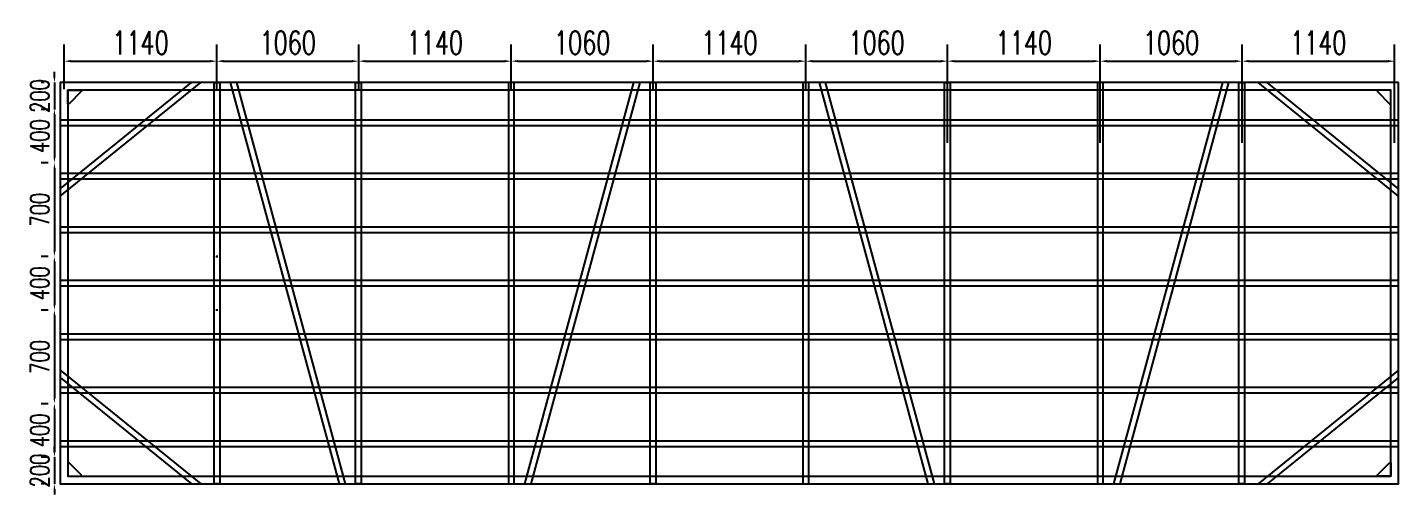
# Model space of a CAD drawing. Header units: millimetres. Extents: x -1690391 to -1305911, y 1095385 to 1536160.
# Drawn here: x -1477561 to -1467316, y 1173614 to 1177107 of the extents above; entities that cross this region are included whole.
import ezdxf

# ---------------------------------------------------------------- set-up
doc = ezdxf.new("R2010")
doc.units = ezdxf.units.MM
doc.header["$LTSCALE"] = 10
doc.layers.get('DEFPOINTS').update_dxf_attribs({"linetype": 'CONTINUOUS'})
for name, color, linetype in [('PUB_DIM', 3, 'CONTINUOUS'), ('W-STEEL_FRAME钢架', 3, 'CONTINUOUS'), ('W-STEEL_KEEL钢龙骨', 5, 'CONTINUOUS')]:
    doc.layers.add(name, color=color, linetype=linetype)
doc.styles.add('STANDARD_T3', font='simplex.shx', dxfattribs={"width": 0.7, "bigfont": 'gbcbig.shx'})
doc.dimstyles.new('W&&40', dxfattribs={"dimtxt": 140, "dimasz": 40, "dimexe": 100, "dimexo": 120, "dimgap": 40, "dimtad": 1, "dimdec": 0, "dimzin": 0, "dimdsep": 46, "dimtxsty": 'STANDARD_T3', "dimcen": 0.09, "dimclrd": 1, "dimclre": 1, "dimclrt": 7, "dimazin": 2, "dimtfac": 1, "dimtdec": 0, "dimtix": 1, "dimtmove": 2, "dimatfit": 3, "dimfxl": 100, "dimtolj": 1, "dimtzin": 0, "dimarcsym": 0})
doc.dimstyles.new('W&&50', dxfattribs={"dimtxt": 175, "dimasz": 50, "dimexe": 125, "dimexo": 150, "dimgap": 50, "dimtad": 1, "dimdec": 0, "dimzin": 0, "dimdsep": 46, "dimtxsty": 'STANDARD_T3', "dimcen": 0.09, "dimclrd": 1, "dimclre": 1, "dimclrt": 7, "dimazin": 2, "dimtfac": 1, "dimtdec": 0, "dimtix": 1, "dimtmove": 2, "dimatfit": 3, "dimfxl": 100, "dimtolj": 1, "dimtzin": 0, "dimarcsym": 0})

# ---------------------------------------------------------------- blocks, each defined once
blk = doc.blocks.new('*U190')
at = {"layer": 'W-STEEL_KEEL钢龙骨'}
blk.add_lwpolyline([(-5000, -20), (5000, -20), (5000, 20), (-5000, 20)], close=True, dxfattribs=at)
blk = doc.blocks.new('*U191')
at = {"layer": 'W-STEEL_KEEL钢龙骨', "color": 0, "linetype": 'ByBlock', "lineweight": -2, "transparency": 16777216}
for p in [(0, 2400), (0, 2000), (0, 1600), (0, 1200), (0, 800), (0, 400), (0, 0)]:
    blk.add_blockref('*U190', p, dxfattribs=at)
blk = doc.blocks.new('*D237')
at = {"layer": 'DEFPOINTS', "color": 0, "transparency": 16777216}
for p in [(-1476146, 1176854), (-1477286, 1176494), (-1476146, 1176494)]:
    blk.add_point(p, dxfattribs=at)
at = {"layer": 'W-STEEL_FRAME钢架', "color": 1, "lineweight": -2, "transparency": 16777216}
for p, q in [((-1477286, 1176644), (-1477286, 1176979)), ((-1476146, 1176644), (-1476146, 1176979)), ((-1477236, 1176854), (-1476196, 1176854))]:
    blk.add_line(p, q, dxfattribs=at)
at = {"layer": 'W-STEEL_FRAME钢架', "color": 1, "transparency": 16777216}
for points in [[(-1477236, 1176863), (-1477236, 1176846), (-1477286, 1176854)], [(-1476196, 1176863), (-1476196, 1176846), (-1476146, 1176854)]]:
    blk.add_solid(points, dxfattribs=at)
at = {"layer": 'W-STEEL_FRAME钢架', "color": 7, "transparency": 16777216, "insert": (-1476716, 1176992), "char_height": 175, "attachment_point": 5, "style": 'STANDARD_T3'}
blk.add_mtext('\\A1;1140', dxfattribs=at)
blk = doc.blocks.new('*D238')
at = {"layer": 'DEFPOINTS', "color": 0, "transparency": 16777216}
for p in [(-1475086, 1176854), (-1476146, 1176494), (-1475086, 1176494)]:
    blk.add_point(p, dxfattribs=at)
at = {"layer": 'W-STEEL_FRAME钢架', "color": 1, "lineweight": -2, "transparency": 16777216}
for p, q in [((-1476146, 1176644), (-1476146, 1176979)), ((-1475086, 1176644), (-1475086, 1176979)), ((-1476096, 1176854), (-1475136, 1176854))]:
    blk.add_line(p, q, dxfattribs=at)
at = {"layer": 'W-STEEL_FRAME钢架', "color": 1, "transparency": 16777216}
for points in [[(-1476096, 1176863), (-1476096, 1176846), (-1476146, 1176854)], [(-1475136, 1176863), (-1475136, 1176846), (-1475086, 1176854)]]:
    blk.add_solid(points, dxfattribs=at)
at = {"layer": 'W-STEEL_FRAME钢架', "color": 7, "transparency": 16777216, "insert": (-1475616, 1176992), "char_height": 175, "attachment_point": 5, "style": 'STANDARD_T3'}
blk.add_mtext('\\A1;1060', dxfattribs=at)
blk = doc.blocks.new('*D239')
at = {"layer": 'DEFPOINTS', "color": 0, "transparency": 16777216}
for p in [(-1473946, 1176854), (-1475086, 1176494), (-1473946, 1176494)]:
    blk.add_point(p, dxfattribs=at)
at = {"layer": 'W-STEEL_FRAME钢架', "color": 1, "lineweight": -2, "transparency": 16777216}
for p, q in [((-1475086, 1176644), (-1475086, 1176979)), ((-1473946, 1176644), (-1473946, 1176979)), ((-1475036, 1176854), (-1473996, 1176854))]:
    blk.add_line(p, q, dxfattribs=at)
at = {"layer": 'W-STEEL_FRAME钢架', "color": 1, "transparency": 16777216}
for points in [[(-1475036, 1176863), (-1475036, 1176846), (-1475086, 1176854)], [(-1473996, 1176863), (-1473996, 1176846), (-1473946, 1176854)]]:
    blk.add_solid(points, dxfattribs=at)
at = {"layer": 'W-STEEL_FRAME钢架', "color": 7, "transparency": 16777216, "insert": (-1474516, 1176992), "char_height": 175, "attachment_point": 5, "style": 'STANDARD_T3'}
blk.add_mtext('\\A1;1140', dxfattribs=at)
blk = doc.blocks.new('*D240')
at = {"layer": 'DEFPOINTS', "color": 0, "transparency": 16777216}
for p in [(-1472886, 1176854), (-1473946, 1176494), (-1472886, 1176494)]:
    blk.add_point(p, dxfattribs=at)
at = {"layer": 'W-STEEL_FRAME钢架', "color": 1, "lineweight": -2, "transparency": 16777216}
for p, q in [((-1473946, 1176644), (-1473946, 1176979)), ((-1472886, 1176644), (-1472886, 1176979)), ((-1473896, 1176854), (-1472936, 1176854))]:
    blk.add_line(p, q, dxfattribs=at)
at = {"layer": 'W-STEEL_FRAME钢架', "color": 1, "transparency": 16777216}
for points in [[(-1473896, 1176863), (-1473896, 1176846), (-1473946, 1176854)], [(-1472936, 1176863), (-1472936, 1176846), (-1472886, 1176854)]]:
    blk.add_solid(points, dxfattribs=at)
at = {"layer": 'W-STEEL_FRAME钢架', "color": 7, "transparency": 16777216, "insert": (-1473416, 1176992), "char_height": 175, "attachment_point": 5, "style": 'STANDARD_T3'}
blk.add_mtext('\\A1;1060', dxfattribs=at)
blk = doc.blocks.new('*D241')
at = {"layer": 'DEFPOINTS', "color": 0, "transparency": 16777216}
for p in [(-1471746, 1176854), (-1472886, 1176494), (-1471746, 1176494)]:
    blk.add_point(p, dxfattribs=at)
at = {"layer": 'W-STEEL_FRAME钢架', "color": 1, "lineweight": -2, "transparency": 16777216}
for p, q in [((-1472886, 1176644), (-1472886, 1176979)), ((-1471746, 1176644), (-1471746, 1176979)), ((-1472836, 1176854), (-1471796, 1176854))]:
    blk.add_line(p, q, dxfattribs=at)
at = {"layer": 'W-STEEL_FRAME钢架', "color": 1, "transparency": 16777216}
for points in [[(-1472836, 1176863), (-1472836, 1176846), (-1472886, 1176854)], [(-1471796, 1176863), (-1471796, 1176846), (-1471746, 1176854)]]:
    blk.add_solid(points, dxfattribs=at)
at = {"layer": 'W-STEEL_FRAME钢架', "color": 7, "transparency": 16777216, "insert": (-1472316, 1176992), "char_height": 175, "attachment_point": 5, "style": 'STANDARD_T3'}
blk.add_mtext('\\A1;1140', dxfattribs=at)
blk = doc.blocks.new('*D242')
at = {"layer": 'DEFPOINTS', "color": 0, "transparency": 16777216}
for p in [(-1470686, 1176854), (-1471746, 1176494), (-1470686, 1176094)]:
    blk.add_point(p, dxfattribs=at)
at = {"layer": 'W-STEEL_FRAME钢架', "color": 1, "lineweight": -2, "transparency": 16777216}
for p, q in [((-1471746, 1176644), (-1471746, 1176979)), ((-1470686, 1176244), (-1470686, 1176979)), ((-1471696, 1176854), (-1470736, 1176854))]:
    blk.add_line(p, q, dxfattribs=at)
at = {"layer": 'W-STEEL_FRAME钢架', "color": 1, "transparency": 16777216}
for points in [[(-1471696, 1176863), (-1471696, 1176846), (-1471746, 1176854)], [(-1470736, 1176863), (-1470736, 1176846), (-1470686, 1176854)]]:
    blk.add_solid(points, dxfattribs=at)
at = {"layer": 'W-STEEL_FRAME钢架', "color": 7, "transparency": 16777216, "insert": (-1471216, 1176992), "char_height": 175, "attachment_point": 5, "style": 'STANDARD_T3'}
blk.add_mtext('\\A1;1060', dxfattribs=at)
blk = doc.blocks.new('*D243')
at = {"layer": 'DEFPOINTS', "color": 0, "transparency": 16777216}
for p in [(-1469546, 1176854), (-1470686, 1176094), (-1469546, 1176094)]:
    blk.add_point(p, dxfattribs=at)
at = {"layer": 'W-STEEL_FRAME钢架', "color": 1, "lineweight": -2, "transparency": 16777216}
for p, q in [((-1470686, 1176244), (-1470686, 1176979)), ((-1469546, 1176244), (-1469546, 1176979)), ((-1470636, 1176854), (-1469596, 1176854))]:
    blk.add_line(p, q, dxfattribs=at)
at = {"layer": 'W-STEEL_FRAME钢架', "color": 1, "transparency": 16777216}
for points in [[(-1470636, 1176863), (-1470636, 1176846), (-1470686, 1176854)], [(-1469596, 1176863), (-1469596, 1176846), (-1469546, 1176854)]]:
    blk.add_solid(points, dxfattribs=at)
at = {"layer": 'W-STEEL_FRAME钢架', "color": 7, "transparency": 16777216, "insert": (-1470116, 1176992), "char_height": 175, "attachment_point": 5, "style": 'STANDARD_T3'}
blk.add_mtext('\\A1;1140', dxfattribs=at)
blk = doc.blocks.new('*D244')
at = {"layer": 'DEFPOINTS', "color": 0, "transparency": 16777216}
for p in [(-1468486, 1176854), (-1469546, 1176094), (-1468486, 1176094)]:
    blk.add_point(p, dxfattribs=at)
at = {"layer": 'W-STEEL_FRAME钢架', "color": 1, "lineweight": -2, "transparency": 16777216}
for p, q in [((-1469546, 1176244), (-1469546, 1176979)), ((-1468486, 1176244), (-1468486, 1176979)), ((-1469496, 1176854), (-1468536, 1176854))]:
    blk.add_line(p, q, dxfattribs=at)
at = {"layer": 'W-STEEL_FRAME钢架', "color": 1, "transparency": 16777216}
for points in [[(-1469496, 1176863), (-1469496, 1176846), (-1469546, 1176854)], [(-1468536, 1176863), (-1468536, 1176846), (-1468486, 1176854)]]:
    blk.add_solid(points, dxfattribs=at)
at = {"layer": 'W-STEEL_FRAME钢架', "color": 7, "transparency": 16777216, "insert": (-1469016, 1176992), "char_height": 175, "attachment_point": 5, "style": 'STANDARD_T3'}
blk.add_mtext('\\A1;1060', dxfattribs=at)
blk = doc.blocks.new('*D245')
at = {"layer": 'DEFPOINTS', "color": 0, "transparency": 16777216}
for p in [(-1467346, 1176854), (-1468486, 1176094), (-1467346, 1176094)]:
    blk.add_point(p, dxfattribs=at)
at = {"layer": 'W-STEEL_FRAME钢架', "color": 1, "lineweight": -2, "transparency": 16777216}
for p, q in [((-1468486, 1176244), (-1468486, 1176979)), ((-1467346, 1176244), (-1467346, 1176979)), ((-1468436, 1176854), (-1467396, 1176854))]:
    blk.add_line(p, q, dxfattribs=at)
at = {"layer": 'W-STEEL_FRAME钢架', "color": 1, "transparency": 16777216}
for points in [[(-1468436, 1176863), (-1468436, 1176846), (-1468486, 1176854)], [(-1467396, 1176863), (-1467396, 1176846), (-1467346, 1176854)]]:
    blk.add_solid(points, dxfattribs=at)
at = {"layer": 'W-STEEL_FRAME钢架', "color": 7, "transparency": 16777216, "insert": (-1467916, 1176992), "char_height": 175, "attachment_point": 5, "style": 'STANDARD_T3'}
blk.add_mtext('\\A1;1140', dxfattribs=at)
blk = doc.blocks.new('*D246')
at = {"layer": 'DEFPOINTS', "color": 0, "transparency": 16777216}
for p in [(-1477316, 1176694), (-1477359, 1176494), (-1477286, 1176494)]:
    blk.add_point(p, dxfattribs=at)
at = {"layer": 'W-STEEL_FRAME钢架', "color": 1, "lineweight": -2, "transparency": 16777216}
for p, q in [((-1477359, 1176734), (-1477359, 1176774)), ((-1477436, 1176694), (-1477459, 1176694)), ((-1477359, 1176694), (-1477359, 1176494)), ((-1477406, 1176494), (-1477459, 1176494)), ((-1477359, 1176454), (-1477359, 1176414))]:
    blk.add_line(p, q, dxfattribs=at)
at = {"layer": 'W-STEEL_FRAME钢架', "color": 1, "transparency": 16777216}
for points in [[(-1477366, 1176734), (-1477353, 1176734), (-1477359, 1176694)], [(-1477366, 1176454), (-1477353, 1176454), (-1477359, 1176494)]]:
    blk.add_solid(points, dxfattribs=at)
at = {"layer": 'W-STEEL_FRAME钢架', "color": 7, "transparency": 16777216, "insert": (-1477469, 1176594), "char_height": 140, "attachment_point": 5, "rotation": 90, "style": 'STANDARD_T3'}
blk.add_mtext('\\A1;200', dxfattribs=at)
blk = doc.blocks.new('*D247')
at = {"layer": 'DEFPOINTS', "color": 0, "transparency": 16777216}
for p in [(-1477286, 1176494), (-1477359, 1176094), (-1477286, 1176094)]:
    blk.add_point(p, dxfattribs=at)
at = {"layer": 'W-STEEL_FRAME钢架', "color": 1, "lineweight": -2, "transparency": 16777216}
for p, q in [((-1477406, 1176494), (-1477459, 1176494)), ((-1477359, 1176454), (-1477359, 1176134)), ((-1477406, 1176094), (-1477459, 1176094))]:
    blk.add_line(p, q, dxfattribs=at)
at = {"layer": 'W-STEEL_FRAME钢架', "color": 1, "transparency": 16777216}
for points in [[(-1477366, 1176454), (-1477353, 1176454), (-1477359, 1176494)], [(-1477366, 1176134), (-1477353, 1176134), (-1477359, 1176094)]]:
    blk.add_solid(points, dxfattribs=at)
at = {"layer": 'W-STEEL_FRAME钢架', "color": 7, "transparency": 16777216, "insert": (-1477469, 1176294), "char_height": 140, "attachment_point": 5, "rotation": 90, "style": 'STANDARD_T3'}
blk.add_mtext('\\A1;400', dxfattribs=at)
blk = doc.blocks.new('*D248')
at = {"layer": 'DEFPOINTS', "color": 0, "transparency": 16777216}
for p in [(-1477286, 1176094), (-1477359, 1175394), (-1477286, 1175394)]:
    blk.add_point(p, dxfattribs=at)
at = {"layer": 'W-STEEL_FRAME钢架', "color": 1, "lineweight": -2, "transparency": 16777216}
for p, q in [((-1477406, 1176094), (-1477459, 1176094)), ((-1477359, 1176054), (-1477359, 1175434)), ((-1477406, 1175394), (-1477459, 1175394))]:
    blk.add_line(p, q, dxfattribs=at)
at = {"layer": 'W-STEEL_FRAME钢架', "color": 1, "transparency": 16777216}
for points in [[(-1477366, 1176054), (-1477353, 1176054), (-1477359, 1176094)], [(-1477366, 1175434), (-1477353, 1175434), (-1477359, 1175394)]]:
    blk.add_solid(points, dxfattribs=at)
at = {"layer": 'W-STEEL_FRAME钢架', "color": 7, "transparency": 16777216, "insert": (-1477469, 1175744), "char_height": 140, "attachment_point": 5, "rotation": 90, "style": 'STANDARD_T3'}
blk.add_mtext('\\A1;700', dxfattribs=at)
blk = doc.blocks.new('*D249')
at = {"layer": 'DEFPOINTS', "color": 0, "transparency": 16777216}
for p in [(-1477286, 1175394), (-1477359, 1174994), (-1477286, 1174994)]:
    blk.add_point(p, dxfattribs=at)
at = {"layer": 'W-STEEL_FRAME钢架', "color": 1, "lineweight": -2, "transparency": 16777216}
for p, q in [((-1477406, 1175394), (-1477459, 1175394)), ((-1477359, 1175354), (-1477359, 1175034)), ((-1477406, 1174994), (-1477459, 1174994))]:
    blk.add_line(p, q, dxfattribs=at)
at = {"layer": 'W-STEEL_FRAME钢架', "color": 1, "transparency": 16777216}
for points in [[(-1477366, 1175354), (-1477353, 1175354), (-1477359, 1175394)], [(-1477366, 1175034), (-1477353, 1175034), (-1477359, 1174994)]]:
    blk.add_solid(points, dxfattribs=at)
at = {"layer": 'W-STEEL_FRAME钢架', "color": 7, "transparency": 16777216, "insert": (-1477469, 1175194), "char_height": 140, "attachment_point": 5, "rotation": 90, "style": 'STANDARD_T3'}
blk.add_mtext('\\A1;400', dxfattribs=at)
blk = doc.blocks.new('*D250')
at = {"layer": 'DEFPOINTS', "color": 0, "transparency": 16777216}
for p in [(-1477286, 1174994), (-1477359, 1174294), (-1477286, 1174294)]:
    blk.add_point(p, dxfattribs=at)
at = {"layer": 'W-STEEL_FRAME钢架', "color": 1, "lineweight": -2, "transparency": 16777216}
for p, q in [((-1477406, 1174994), (-1477459, 1174994)), ((-1477359, 1174954), (-1477359, 1174334)), ((-1477406, 1174294), (-1477459, 1174294))]:
    blk.add_line(p, q, dxfattribs=at)
at = {"layer": 'W-STEEL_FRAME钢架', "color": 1, "transparency": 16777216}
for points in [[(-1477366, 1174954), (-1477353, 1174954), (-1477359, 1174994)], [(-1477366, 1174334), (-1477353, 1174334), (-1477359, 1174294)]]:
    blk.add_solid(points, dxfattribs=at)
at = {"layer": 'W-STEEL_FRAME钢架', "color": 7, "transparency": 16777216, "insert": (-1477469, 1174644), "char_height": 140, "attachment_point": 5, "rotation": 90, "style": 'STANDARD_T3'}
blk.add_mtext('\\A1;700', dxfattribs=at)
blk = doc.blocks.new('*D251')
at = {"layer": 'DEFPOINTS', "color": 0, "transparency": 16777216}
for p in [(-1477286, 1174294), (-1477359, 1173894), (-1477286, 1173894)]:
    blk.add_point(p, dxfattribs=at)
at = {"layer": 'W-STEEL_FRAME钢架', "color": 1, "lineweight": -2, "transparency": 16777216}
for p, q in [((-1477406, 1174294), (-1477459, 1174294)), ((-1477359, 1174254), (-1477359, 1173934)), ((-1477406, 1173894), (-1477459, 1173894))]:
    blk.add_line(p, q, dxfattribs=at)
at = {"layer": 'W-STEEL_FRAME钢架', "color": 1, "transparency": 16777216}
for points in [[(-1477366, 1174254), (-1477353, 1174254), (-1477359, 1174294)], [(-1477366, 1173934), (-1477353, 1173934), (-1477359, 1173894)]]:
    blk.add_solid(points, dxfattribs=at)
at = {"layer": 'W-STEEL_FRAME钢架', "color": 7, "transparency": 16777216, "insert": (-1477469, 1174094), "char_height": 140, "attachment_point": 5, "rotation": 90, "style": 'STANDARD_T3'}
blk.add_mtext('\\A1;400', dxfattribs=at)
blk = doc.blocks.new('*D252')
at = {"layer": 'DEFPOINTS', "color": 0, "transparency": 16777216}
for p in [(-1477286, 1173894), (-1477359, 1173694), (-1477316, 1173694)]:
    blk.add_point(p, dxfattribs=at)
at = {"layer": 'W-STEEL_FRAME钢架', "color": 1, "lineweight": -2, "transparency": 16777216}
for p, q in [((-1477359, 1173934), (-1477359, 1173974)), ((-1477406, 1173894), (-1477459, 1173894)), ((-1477359, 1173894), (-1477359, 1173694)), ((-1477436, 1173694), (-1477459, 1173694)), ((-1477359, 1173654), (-1477359, 1173614))]:
    blk.add_line(p, q, dxfattribs=at)
at = {"layer": 'W-STEEL_FRAME钢架', "color": 1, "transparency": 16777216}
for points in [[(-1477366, 1173934), (-1477353, 1173934), (-1477359, 1173894)], [(-1477366, 1173654), (-1477353, 1173654), (-1477359, 1173694)]]:
    blk.add_solid(points, dxfattribs=at)
at = {"layer": 'W-STEEL_FRAME钢架', "color": 7, "transparency": 16777216, "insert": (-1477469, 1173794), "char_height": 140, "attachment_point": 5, "rotation": 90, "style": 'STANDARD_T3'}
blk.add_mtext('\\A1;200', dxfattribs=at)

msp = doc.modelspace()

# ---------------------------------------------------------------- linework, layer by layer
at = {"layer": 'PUB_DIM'}
for p, q in [((-1476153.3, 1175394.4), (-1476139.3, 1175394.4)), ((-1476146.3, 1175401.4), (-1476146.3, 1175387.4)), ((-1476153.3, 1174994.4), (-1476139.3, 1174994.4)), ((-1476146.3, 1175001.4), (-1476146.3, 1174987.4))]:
    msp.add_line(p, q, dxfattribs=at)
at = {"layer": 'W-STEEL_FRAME钢架'}
for p, q in [((-1477316.3, 1175844.4), (-1476266.3, 1176694.4)), ((-1477316.3, 1175899.8), (-1476334.7, 1176694.4)), ((-1476046.6, 1176694.4), (-1475232.6, 1173694.4)), ((-1476000.1, 1176694.4), (-1475186.1, 1173694.4)), ((-1473032.6, 1176694.4), (-1473846.6, 1173694.4)), ((-1472986.1, 1176694.4), (-1473800.1, 1173694.4)), ((-1471646.6, 1176694.4), (-1470832.6, 1173694.4)), ((-1471600.1, 1176694.4), (-1470786.1, 1173694.4)), ((-1468632.6, 1176694.4), (-1469446.6, 1173694.4)), ((-1468586.1, 1176694.4), (-1469400.1, 1173694.4)), ((-1467316.3, 1175844.4), (-1468366.3, 1176694.4)), ((-1467316.3, 1175899.8), (-1468298, 1176694.4)), ((-1477316.3, 1174544.4), (-1476266.3, 1173694.4)), ((-1477316.3, 1174489.1), (-1476334.7, 1173694.4)), ((-1467316.3, 1174544.4), (-1468366.3, 1173694.4)), ((-1467316.3, 1174489.1), (-1468298, 1173694.4))]:
    msp.add_line(p, q, dxfattribs=at)
for points in [[(-1467316.3, 1176694.4), (-1477316.3, 1176694.4), (-1477316.3, 1173694.4), (-1467316.3, 1173694.4)], [(-1467374.3, 1176636.4), (-1477258.3, 1176636.4), (-1477258.3, 1173752.4), (-1467374.3, 1173752.4)], [(-1476166.3, 1176694.4), (-1476123.3, 1176694.4), (-1476123.3, 1173694.4), (-1476166.3, 1173694.4)], [(-1475109.3, 1176694.4), (-1475066.3, 1176694.4), (-1475066.3, 1173694.4), (-1475109.3, 1173694.4)], [(-1473923.3, 1176694.4), (-1473966.3, 1176694.4), (-1473966.3, 1173694.4), (-1473923.3, 1173694.4)], [(-1472909.3, 1176694.4), (-1472866.3, 1176694.4), (-1472866.3, 1173694.4), (-1472909.3, 1173694.4)], [(-1471723.3, 1176694.4), (-1471766.3, 1176694.4), (-1471766.3, 1173694.4), (-1471723.3, 1173694.4)], [(-1470709.3, 1176694.4), (-1470666.3, 1176694.4), (-1470666.3, 1173694.4), (-1470709.3, 1173694.4)], [(-1469523.3, 1176694.4), (-1469566.3, 1176694.4), (-1469566.3, 1173694.4), (-1469523.3, 1173694.4)], [(-1468509.3, 1176694.4), (-1468466.3, 1176694.4), (-1468466.3, 1173694.4), (-1468509.3, 1173694.4)]]:
    msp.add_lwpolyline(points, close=True, dxfattribs=at)
at = {"layer": 'W-STEEL_FRAME钢架', "color": 1}
for points in [[(-1477248.3, 1176536.4), (-1477258.3, 1176536.4), (-1477258.3, 1176636.4), (-1477158.3, 1176636.4), (-1477158.3, 1176626.4)], [(-1467384.3, 1176536.4), (-1467374.3, 1176536.4), (-1467374.3, 1176636.4), (-1467474.3, 1176636.4), (-1467474.3, 1176626.4)], [(-1477248.3, 1173852.4), (-1477258.3, 1173852.4), (-1477258.3, 1173752.4), (-1477158.3, 1173752.4), (-1477158.3, 1173762.4)], [(-1467384.3, 1173852.4), (-1467374.3, 1173852.4), (-1467374.3, 1173752.4), (-1467474.3, 1173752.4), (-1467474.3, 1173762.4)]]:
    msp.add_lwpolyline(points, close=True, dxfattribs=at)

# ---------------------------------------------------------------- block references
at = {"layer": 'W-STEEL_KEEL钢龙骨'}
msp.add_blockref('*U191', (-1472316.3, 1173994.4), dxfattribs=at)

# ---------------------------------------------------------------- dimensions: what is measured, and where the dimension line sits
at = {"layer": 'W-STEEL_FRAME钢架'}
for base, p1, p2, picture, middle in [((-1476146.3, 1176854.2), (-1477286.3, 1176494.4), (-1476146.3, 1176494.4), '*D237', (-1476716.3, 1176991.7)), ((-1475086.3, 1176854.2), (-1476146.3, 1176494.4), (-1475086.3, 1176494.4), '*D238', (-1475616.3, 1176991.7)), ((-1473946.3, 1176854.2), (-1475086.3, 1176494.4), (-1473946.3, 1176494.4), '*D239', (-1474516.3, 1176991.7)), ((-1472886.3, 1176854.2), (-1473946.3, 1176494.4), (-1472886.3, 1176494.4), '*D240', (-1473416.3, 1176991.7)), ((-1471746.3, 1176854.2), (-1472886.3, 1176494.4), (-1471746.3, 1176494.4), '*D241', (-1472316.3, 1176991.7)), ((-1470686.3, 1176854.2), (-1471746.3, 1176494.4), (-1470686.3, 1176094.4), '*D242', (-1471216.3, 1176991.7)), ((-1469546.3, 1176854.2), (-1470686.3, 1176094.4), (-1469546.3, 1176094.4), '*D243', (-1470116.3, 1176991.7)), ((-1468486.3, 1176854.2), (-1469546.3, 1176094.4), (-1468486.3, 1176094.4), '*D244', (-1469016.3, 1176991.7)), ((-1467346.3, 1176854.2), (-1468486.3, 1176094.4), (-1467346.3, 1176094.4), '*D245', (-1467916.3, 1176991.7))]:
    dim = msp.add_linear_dim(base=base, p1=p1, p2=p2, dimstyle='W&&50', dxfattribs=at)
    dim.commit()
    dim.dimension.update_dxf_attribs({"geometry": picture, "text_midpoint": middle})
for base, p1, p2, picture, middle in [((-1477359.2, 1176494.4), (-1477316.3, 1176694.4), (-1477286.3, 1176494.4), '*D246', (-1477469.2, 1176594.4)), ((-1477359.2, 1176094.4), (-1477286.3, 1176494.4), (-1477286.3, 1176094.4), '*D247', (-1477469.2, 1176294.4)), ((-1477359.2, 1175394.4), (-1477286.3, 1176094.4), (-1477286.3, 1175394.4), '*D248', (-1477469.2, 1175744.4)), ((-1477359.2, 1174994.4), (-1477286.3, 1175394.4), (-1477286.3, 1174994.4), '*D249', (-1477469.2, 1175194.4)), ((-1477359.2, 1174294.4), (-1477286.3, 1174994.4), (-1477286.3, 1174294.4), '*D250', (-1477469.2, 1174644.4)), ((-1477359.2, 1173894.4), (-1477286.3, 1174294.4), (-1477286.3, 1173894.4), '*D251', (-1477469.2, 1174094.4)), ((-1477359.2, 1173694.4), (-1477286.3, 1173894.4), (-1477316.3, 1173694.4), '*D252', (-1477469.2, 1173794.4))]:
    dim = msp.add_linear_dim(base=base, p1=p1, p2=p2, angle=90, dimstyle='W&&40', dxfattribs=at)
    dim.commit()
    dim.dimension.update_dxf_attribs({"geometry": picture, "text_midpoint": middle})

doc.saveas('drawing.dxf')
